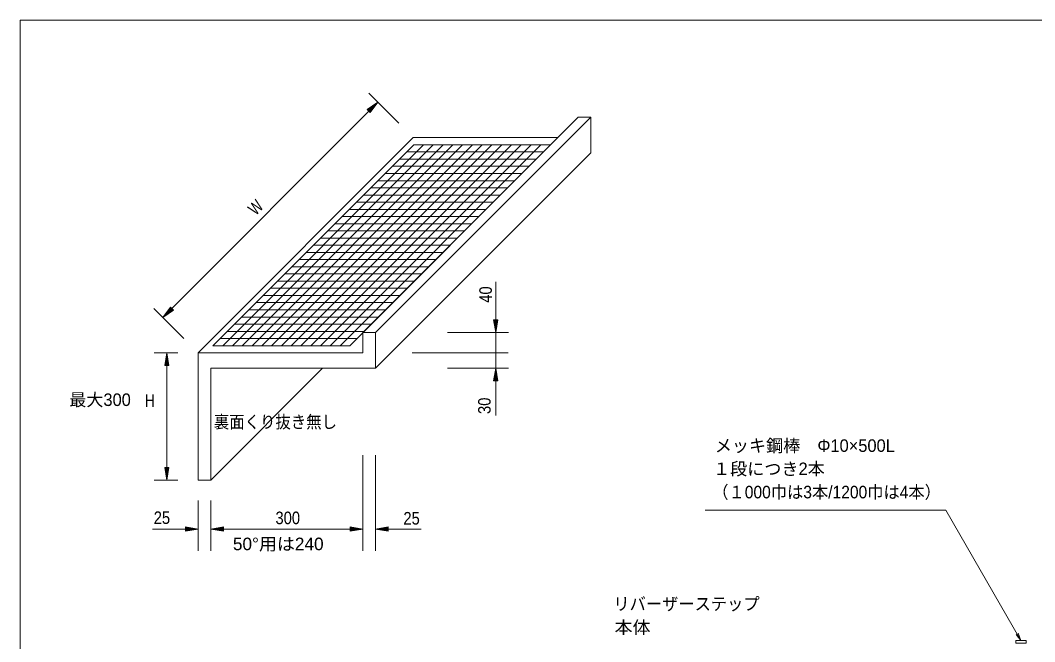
# Model space of a CAD drawing. Units: millimetres, scale not verified. Extents: x 147 to 4147, y 70 to 2840.
# Drawn here: x 147 to 2148, y 1616 to 2840 of the extents above; entities that cross this region are included whole.
import ezdxf
from ezdxf.enums import TextEntityAlignment as Align

# ---------------------------------------------------------------- set-up
doc = ezdxf.new("R2010")
doc.units = ezdxf.units.MM
doc.header["$LTSCALE"] = 10
for name, color, linetype, lineweight in [('メッキ鋼棒', 7, 'Continuous', 18), ('図面枠-A3', 7, 'Continuous', 13), ('寸法', 7, 'Continuous', 13), ('引出線', 7, 'Continuous', 13), ('階段本体', 7, 'Continuous', 18), ('階段踏面', 7, 'Continuous', 13)]:
    doc.layers.add(name, color=color, linetype=linetype, lineweight=lineweight)
doc.layers.add('文字', color=7, linetype='Continuous')
doc.styles.add('ＭＳ Ｐゴシック', font='')
doc.styles.get('ＭＳ Ｐゴシック').set_extended_font_data('MS PGothic')

# ---------------------------------------------------------------- blocks, each defined once
blk = doc.blocks.new('open_arrow')
at = {"color": 0, "linetype": 'Continuous', "lineweight": -2}
blk.add_lwpolyline([(7.5, 1.25), (0, 0), (7.5, -1.25)], dxfattribs=at)

msp = doc.modelspace()

# ---------------------------------------------------------------- hatches: boundary and pattern name
at = {"layer": '寸法'}
for points in [[(837.12, 2658.26), (831.24, 2664.15), (851.83, 2678.85)], [(442.85, 2274.82), (448.74, 2268.94), (428.15, 2254.23)], [(1080.36, 2249.71), (1088.68, 2249.71), (1084.52, 2224.75)], [(440.07, 2159.79), (431.75, 2159.79), (435.91, 2184.75)], [(1088.68, 2129.79), (1080.36, 2129.79), (1084.52, 2154.75)], [(431.75, 1959.15), (440.07, 1959.15), (435.91, 1934.19)], [(472.67, 1833.46), (472.67, 1841.78), (497.63, 1837.62)], [(547.59, 1841.78), (547.59, 1833.46), (522.63, 1837.62)], [(797.67, 1833.46), (797.67, 1841.78), (822.63, 1837.62)], [(872.59, 1841.78), (872.59, 1833.46), (847.63, 1837.62)]]:
    msp.add_hatch(color=256, dxfattribs=at).paths.add_polyline_path(points)

# ---------------------------------------------------------------- linework, layer by layer
at = {"layer": 'メッキ鋼棒'}
msp.add_lwpolyline([(2110.55, 1618), (2130.55, 1618), (2130.55, 1613), (2110.55, 1613)], close=True, dxfattribs=at)
at = {"layer": '図面枠-A3'}
msp.add_lwpolyline([(146.8, 70.22), (4146.8, 70.22), (4146.8, 2840.22), (146.8, 2840.22)], close=True, dxfattribs=at)
at = {"layer": '寸法'}
for p, q in [((893.49, 2637.19), (834.17, 2696.51)), ((427.68, 2254.7), (851.83, 2678.85)), ((1084.52, 2248.75), (1084.52, 2324.75)), ((469.34, 2213.04), (410, 2272.38)), ((989.65, 2224.75), (1109.52, 2224.75)), ((1084.52, 2184.75), (1084.52, 2224.75)), ((457.63, 2184.75), (410.91, 2184.75)), ((919.83, 2184.75), (1109.1, 2184.75)), ((1084.52, 2154.75), (1084.52, 2184.75)), ((435.91, 2160.75), (435.91, 1958.19)), ((989.65, 2154.75), (1109.52, 2154.75)), ((1084.52, 2130.75), (1084.52, 2061.47)), ((822.63, 1983.53), (822.63, 1794.52)), ((847.63, 1983.53), (847.63, 1794.52)), ((457.63, 1934.19), (410.91, 1934.19)), ((497.63, 1894.19), (497.63, 1794.52)), ((522.63, 1894.19), (522.63, 1794.52)), ((522.63, 1894.19), (522.63, 1794.52)), ((473.63, 1837.62), (407.63, 1837.62)), ((546.63, 1837.62), (798.63, 1837.62)), ((872.63, 1837.62), (937.63, 1837.62))]:
    msp.add_line(p, q, dxfattribs=at)
for points in [[(837.12, 2658.26), (831.24, 2664.15), (851.83, 2678.85)], [(442.85, 2274.82), (448.74, 2268.94), (428.15, 2254.23)], [(1080.36, 2249.71), (1088.68, 2249.71), (1084.52, 2224.75)], [(440.07, 2159.79), (431.75, 2159.79), (435.91, 2184.75)], [(1088.68, 2129.79), (1080.36, 2129.79), (1084.52, 2154.75)], [(431.75, 1959.15), (440.07, 1959.15), (435.91, 1934.19)], [(472.67, 1833.46), (472.67, 1841.78), (497.63, 1837.62)], [(547.59, 1841.78), (547.59, 1833.46), (522.63, 1837.62)], [(797.67, 1833.46), (797.67, 1841.78), (822.63, 1837.62)], [(872.59, 1841.78), (872.59, 1833.46), (847.63, 1837.62)]]:
    msp.add_lwpolyline(points, close=True, dxfattribs=at)
at = {"layer": '引出線'}
msp.add_lwpolyline([(2120.55, 1618), (1972.34, 1874.7), (1497.43, 1874.7)], dxfattribs=at)
at = {"layer": '階段本体'}
for p, q in [((822.63, 2224.75), (1246.89, 2649.02)), ((847.63, 2224.75), (1271.89, 2649.02)), ((1246.89, 2649.02), (1271.89, 2649.02)), ((1271.89, 2649.02), (1271.89, 2579.02)), ((497.63, 2184.75), (921.89, 2609.02)), ((921.89, 2609.02), (1206.89, 2609.02)), ((526.77, 2198.89), (922.75, 2594.87)), ((796.77, 2198.89), (1192.75, 2594.87)), ((922.75, 2594.87), (1192.75, 2594.87)), ((847.63, 2154.75), (1271.89, 2579.02)), ((822.63, 2184.75), (822.63, 2224.75)), ((822.63, 2224.75), (847.63, 2224.75)), ((847.63, 2224.75), (847.63, 2154.75)), ((497.63, 2184.75), (822.63, 2184.75)), ((497.63, 1934.19), (497.63, 2184.75)), ((526.77, 2198.89), (796.77, 2198.89)), ((526.77, 2198.89), (796.77, 2198.89)), ((847.63, 2154.75), (522.63, 2154.75)), ((522.63, 2154.75), (522.63, 1934.19)), ((522.63, 1934.19), (743.19, 2154.75)), ((497.63, 1934.19), (522.63, 1934.19))]:
    msp.add_line(p, q, dxfattribs=at)
at = {"layer": '階段踏面'}
for p, q in [((546.05, 2198.89), (942.03, 2594.87)), ((565.34, 2198.89), (961.32, 2594.87)), ((584.63, 2198.89), (980.61, 2594.87)), ((603.91, 2198.89), (999.89, 2594.87)), ((623.2, 2198.89), (1019.18, 2594.87)), ((642.48, 2198.89), (1038.46, 2594.87)), ((661.77, 2198.89), (1057.75, 2594.87)), ((681.05, 2198.89), (1077.03, 2594.87)), ((700.34, 2198.89), (1096.32, 2594.87)), ((719.63, 2198.89), (1115.61, 2594.87)), ((738.91, 2198.89), (1134.89, 2594.87)), ((758.2, 2198.89), (1154.18, 2594.87)), ((777.48, 2198.89), (1173.46, 2594.87)), ((894.46, 2566.59), (1164.46, 2566.59)), ((908.61, 2580.73), (1178.61, 2580.73)), ((880.32, 2552.45), (1150.32, 2552.45)), ((852.04, 2524.16), (1122.04, 2524.16)), ((866.18, 2538.3), (1136.18, 2538.3)), ((837.9, 2510.02), (1107.9, 2510.02)), ((809.61, 2481.74), (1079.61, 2481.74)), ((823.75, 2495.88), (1093.75, 2495.88)), ((795.47, 2467.59), (1065.47, 2467.59)), ((781.33, 2453.45), (1051.33, 2453.45)), ((753.04, 2425.17), (1023.04, 2425.17)), ((767.19, 2439.31), (1037.19, 2439.31)), ((738.9, 2411.03), (1008.9, 2411.03)), ((710.62, 2382.74), (980.62, 2382.74)), ((724.76, 2396.88), (994.76, 2396.88)), ((696.47, 2368.6), (966.47, 2368.6)), ((682.33, 2354.46), (952.33, 2354.46)), ((654.05, 2326.17), (924.05, 2326.17)), ((668.19, 2340.31), (938.19, 2340.31)), ((639.91, 2312.03), (909.91, 2312.03)), ((611.62, 2283.75), (881.62, 2283.75)), ((625.76, 2297.89), (895.76, 2297.89)), ((597.48, 2269.6), (867.48, 2269.6)), ((569.2, 2241.32), (839.2, 2241.32)), ((583.34, 2255.46), (853.34, 2255.46)), ((555.05, 2227.18), (825.05, 2227.18)), ((540.91, 2213.04), (810.91, 2213.04))]:
    msp.add_line(p, q, dxfattribs=at)

# ---------------------------------------------------------------- block references
at = {"layer": '引出線', "xscale": 2, "yscale": 2, "rotation": 120}
msp.add_blockref('open_arrow', (2120.55, 1618), dxfattribs=at)

# ---------------------------------------------------------------- texts
at = {"layer": '寸法', "style": 'ＭＳ Ｐゴシック'}
for s, rotation, width, p in [('W', 45, 0.8, (611.01, 2471.47)), ('40', 90, 0.9, (1064.56, 2299.73)), ('30', 90, 0.9, (1062.22, 2080.52))]:
    msp.add_text(s, height=24.74, rotation=rotation, dxfattribs=dict(at, width=width)).set_placement(p, align=Align.MIDDLE_CENTER)
msp.add_text('最大300', height=24.74, dxfattribs=at).set_placement((243.32, 2072.67), align=Align.BOTTOM_LEFT)
for s, width, p in [('Ｈ', 0.75, (389.61, 2071.01)), ('50°用は240', 1.05, (566.13, 1788.49))]:
    msp.add_text(s, height=24.74, dxfattribs=dict(at, width=width)).set_placement(p, align=Align.BOTTOM_LEFT)
at = {"layer": '寸法', "style": 'ＭＳ Ｐゴシック', "width": 0.9}
for s, p in [('25', (426.15, 1859.97)), ('300', (674.37, 1859.57)), ('25', (918.62, 1858.86))]:
    msp.add_text(s, height=24.74, dxfattribs=at).set_placement(p, align=Align.MIDDLE_CENTER)
at = {"layer": '文字', "style": 'ＭＳ Ｐゴシック'}
for s, width, p in [('裏面くり抜き無し', 0.9, (528.57, 2028.97)), ('（１000巾は3本/1200巾は4本）', 0.95, (1511.72, 1890.66)), ('リバーザーステップ', 0.95, (1316.57, 1670.34)), ('本体', 1.05, (1318.99, 1624.13))]:
    msp.add_text(s, height=24.74, dxfattribs=dict(at, width=width)).set_placement(p, align=Align.BOTTOM_LEFT)
for s, p in [('メッキ鋼棒\u3000Φ10×500L', (1516.55, 1982.24)), ('１段につき2本', (1513.14, 1936.45))]:
    msp.add_text(s, height=24.74, dxfattribs=at).set_placement(p, align=Align.BOTTOM_LEFT)

doc.saveas('drawing.dxf')
